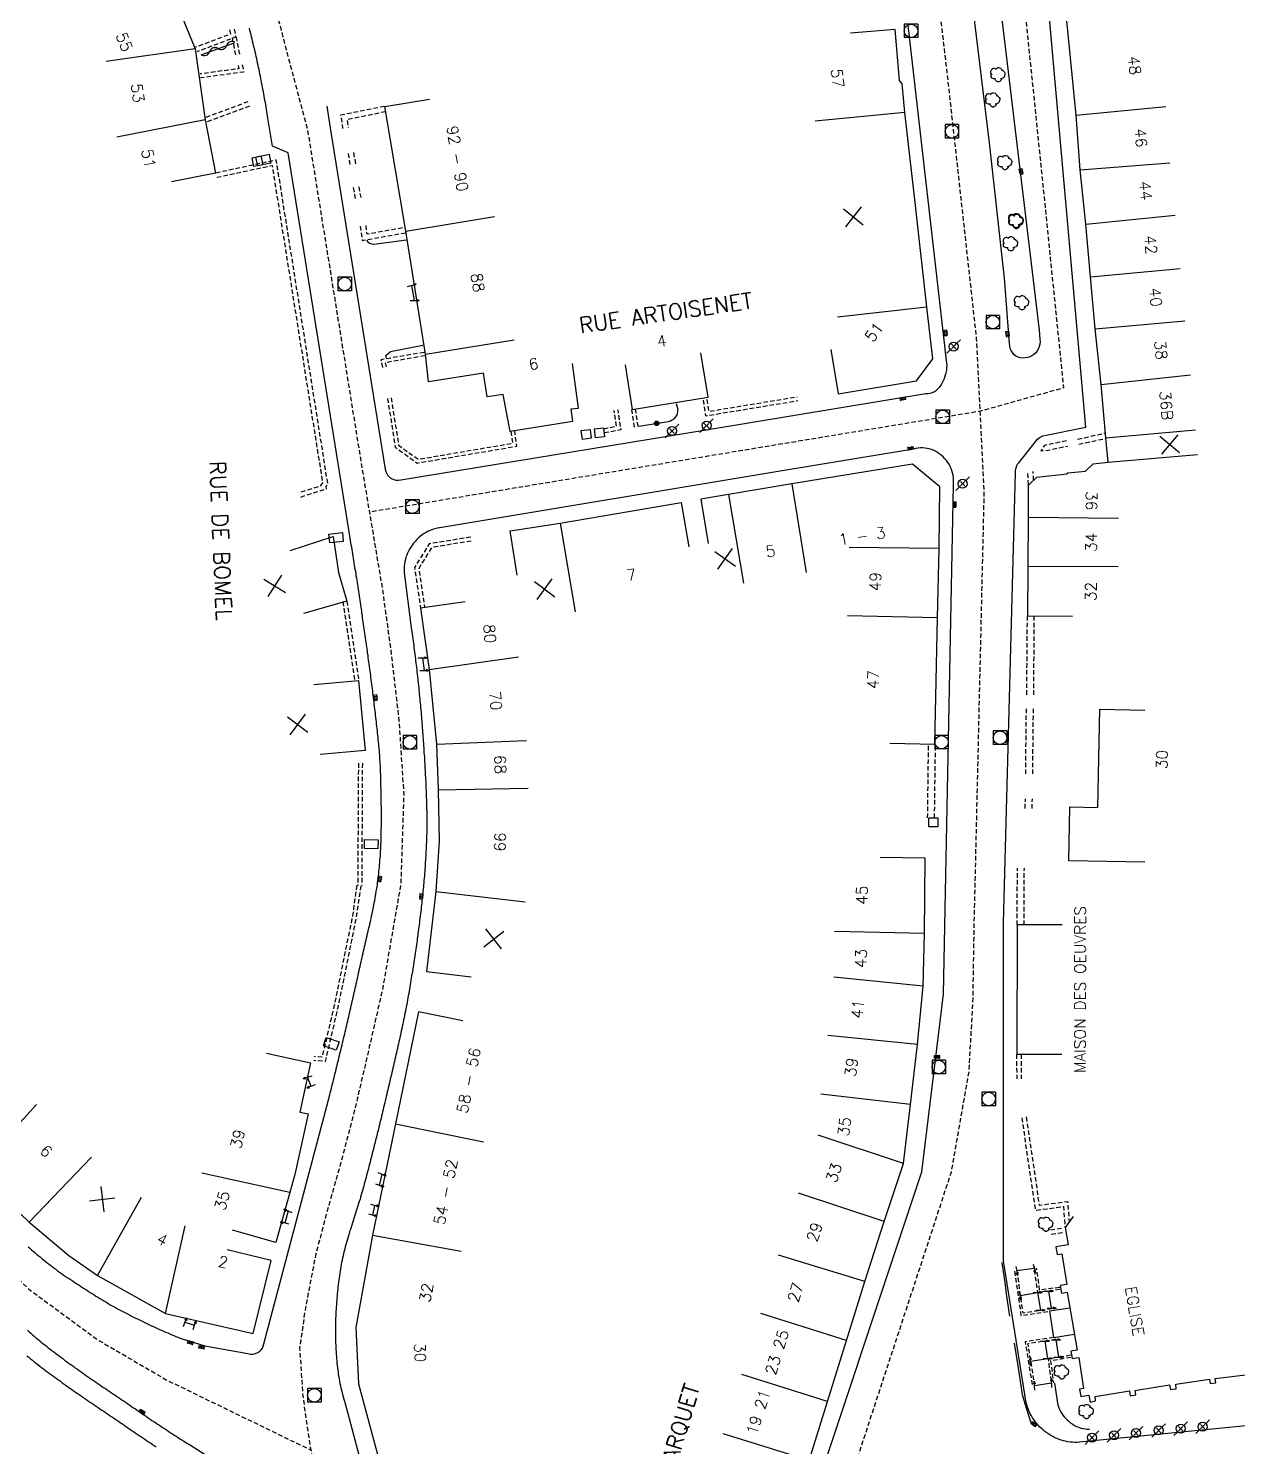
# Model space of a CAD drawing. Header units: millimetres. Extents: x 184999 to 186001, y 128999 to 130000.
# Drawn here: x 185253.2 to 185387.5, y 129090.8 to 129248.5 of the extents above; entities that cross this region are included whole.
import ezdxf
from ezdxf.enums import TextEntityAlignment as Align

# ---------------------------------------------------------------- set-up
doc = ezdxf.new("R2010")
doc.units = ezdxf.units.MM
doc.linetypes.add('DASHED', pattern=[0.75, 0.5, -0.25])
doc.layers.get('0').update_dxf_attribs({"linetype": 'CONTINUOUS'})
for name, color, linetype in [('W0001', 6, 'DASHED'), ('W0008', 7, 'CONTINUOUS'), ('W0017', 7, 'CONTINUOUS'), ('W0100', 7, 'CONTINUOUS'), ('W0105', 7, 'CONTINUOUS'), ('W0112', 1, 'DASHED'), ('W0300', 7, 'CONTINUOUS'), ('W0310', 3, 'CONTINUOUS'), ('W0322', 7, 'CONTINUOUS'), ('W0400', 7, 'CONTINUOUS'), ('W0420', 7, 'CONTINUOUS'), ('W0454', 7, 'CONTINUOUS'), ('W0984', 7, 'CONTINUOUS'), ('W0989', 7, 'CONTINUOUS'), ('W0991', 7, 'CONTINUOUS'), ('W1102', 7, 'CONTINUOUS'), ('W1471', 7, 'CONTINUOUS')]:
    doc.layers.add(name, color=color, linetype=linetype)
doc.styles.get("Standard").update_dxf_attribs({"font": 'romans.shx', "width": 0.85})

# ---------------------------------------------------------------- blocks, each defined once
blk = doc.blocks.new('t310o')
at = {"color": 0, "linetype": 'Continuous'}
for centre, start, end in [((-0.5, 0.38), 216.8699, 323.1304), ((0.5, -0.37), 36.8699, 143.1303)]:
    blk.add_arc(centre, 0.625, start, end, dxfattribs=at)
blk = doc.blocks.new('t322o')
at = {"color": 0, "linetype": 'Continuous'}
for radius in [0.25, 0.15]:
    blk.add_circle((0, 0), radius, dxfattribs=at)
blk = doc.blocks.new('t112o')
at = {"color": 0, "linetype": 'Continuous'}
for p, q in [((-0.5, 0.5), (0.5, 0.5)), ((-0.5, -0.5), (-0.5, 0.5)), ((0.5, 0.5), (0.5, -0.5)), ((0.5, -0.5), (-0.5, -0.5))]:
    blk.add_line(p, q, dxfattribs=at)
blk = doc.blocks.new('T420')
for p, q in [((0.75, 0.75), (-0.75, 0.75)), ((-0.75, 0.75), (-0.75, -0.75)), ((0.75, 0.75), (0.75, -0.75)), ((0.75, -0.75), (-0.75, -0.75))]:
    blk.add_line(p, q)
blk.add_ellipse((0, 0), major_axis=(-0.53, 0.53), ratio=1, start_param=3.926991, end_param=10.210176)
blk = doc.blocks.new('t105o')
for p, q in [((-0.5, 0), (0.5, 0)), ((0.5, 0), (0.2, 0.1)), ((0.5, 0), (0.2, -0.1))]:
    blk.add_line(p, q)
blk = doc.blocks.new('T400')
for p, q in [((-0.15, 0.3), (0.15, 0.3)), ((-0.15, -0.25), (-0.15, 0.3)), ((-0.15, 0.15), (0.15, 0.15)), ((-0.15, 0), (0.15, 0)), ((0.15, 0.3), (0.15, -0.25)), ((-0.15, -0.15), (0.15, -0.15)), ((-0.15, -0.25), (-0.15, -0.3)), ((-0.15, -0.3), (0.15, -0.3)), ((0.15, -0.3), (0.15, -0.25))]:
    blk.add_line(p, q)
blk = doc.blocks.new('T300')
for p, q in [((-0.8, 0.51), (-0.86, 0.34)), ((-0.86, 0.34), (-0.86, 0.17)), ((-0.86, 0.17), (-0.74, 0.06)), ((-0.69, 0.63), (-0.8, 0.51)), ((-0.8, -0.06), (-0.74, 0.06)), ((-0.74, 0.06), (-0.69, 0.11)), ((-0.57, 0.69), (-0.69, 0.63)), ((-0.46, 0.69), (-0.57, 0.69)), ((-0.29, 0.63), (-0.46, 0.69)), ((-0.29, 0.63), (-0.17, 0.74)), ((-0.23, 0.57), (-0.29, 0.63)), ((-0.17, 0.74), (-0.06, 0.8)), ((-0.06, 0.8), (0.06, 0.8)), ((0.06, 0.8), (0.23, 0.74)), ((0.23, 0.74), (0.34, 0.63)), ((0.34, 0.63), (0.4, 0.51)), ((0.46, 0.46), (0.34, 0.46)), ((0.4, 0.51), (0.4, 0.46)), ((0.57, 0.4), (0.46, 0.46)), ((0.57, 0.4), (0.69, 0.29)), ((0.69, 0.29), (0.74, 0.17)), ((0.74, 0.06), (0.69, -0.17)), ((0.74, 0.17), (0.74, 0.06)), ((-0.8, -0.17), (-0.8, -0.06)), ((-0.8, -0.23), (-0.8, -0.17)), ((-0.74, -0.34), (-0.8, -0.23)), ((-0.69, -0.4), (-0.74, -0.34)), ((-0.51, -0.46), (-0.69, -0.4)), ((-0.4, -0.46), (-0.51, -0.46)), ((-0.4, -0.46), (-0.34, -0.46)), ((-0.34, -0.46), (-0.34, -0.4)), ((-0.34, -0.51), (-0.34, -0.46)), ((-0.29, -0.63), (-0.34, -0.51)), ((-0.17, -0.74), (-0.29, -0.63)), ((-0.06, -0.8), (-0.17, -0.74)), ((0.06, -0.8), (-0.06, -0.8)), ((0.17, -0.74), (0.06, -0.8)), ((0.23, -0.69), (0.17, -0.74)), ((0.29, -0.46), (0.23, -0.46)), ((0.29, -0.63), (0.23, -0.69)), ((0.46, -0.4), (0.29, -0.46)), ((0.34, -0.51), (0.29, -0.63)), ((0.34, -0.51), (0.34, -0.46)), ((0.57, -0.34), (0.46, -0.4)), ((0.63, -0.29), (0.57, -0.34)), ((0.69, -0.17), (0.63, -0.29))]:
    blk.add_line(p, q)
blk = doc.blocks.new('T454')
for p, q in [((-0.25, 0.25), (0.25, -0.25)), ((-0.25, -0.25), (0.25, 0.25)), ((0.75, 0.75), (0.375, 0.375)), ((-0.375, -0.375), (-0.75, -0.75))]:
    blk.add_line(p, q)
blk.add_ellipse((0, 0), major_axis=(0.354, 0.354), ratio=1, start_param=5.497787143782138, end_param=11.78097245096172)
blk = doc.blocks.new('t991o')
at = {"color": 0, "linetype": 'Continuous'}
for p, q in [((-1, 1), (1, -1)), ((-1, -1), (1, 1))]:
    blk.add_line(p, q, dxfattribs=at)
blk = doc.blocks.new('T1471')
at = {"color": 0, "linetype": 'Continuous', "flags": 128}
blk.add_lwpolyline([(-0.75, -0.5), (-0.75, 0.5), (0.75, 0.5), (0.75, -0.5), (-0.75, -0.5)], dxfattribs=at)

msp = doc.modelspace()

# ---------------------------------------------------------------- linework, layer by layer
at = {"layer": 'W0001', "flags": 128}
for points in [[(185320.69, 129010.83), (185326.39, 129030.69), (185340.75, 129075.65), (185355.73, 129121.31), (185357.69, 129132.47), (185358.13, 129140.19), (185358.28, 129149.16), (185359.39, 129196.99), (185358.54, 129213.99), (185355.37, 129242.67), (185352.34, 129268.6), (185350.49, 129284.86), (185349.55, 129292.63), (185350.17, 129298.99), (185351.03, 129305.45), (185353.71, 129316.22), (185361.34, 129343.46), (185362.87, 129348.78), (185363.88, 129358.68), (185362.26, 129369.38), (185359.25, 129378.5), (185354.47, 129391.13), (185348.65, 129401.22), (185343.99, 129409.82), (185340.99, 129417.23), (185339.28, 129423.46), (185338.79, 129433.37), (185335.56, 129489.78), (185335.24, 129495.24), (185334.62, 129501.51), (185333.12, 129512.94), (185325.74, 129553.13), (185324.17, 129560.38), (185322.35, 129566.62), (185318.45, 129577.43), (185314.86, 129587.33), (185311.8, 129596.36), (185308.75, 129606.99), (185306.74, 129620.76), (185306.27, 129635.06), (185306.96, 129646.2), (185308.04, 129655.16), (185310.31, 129667.56), (185313.07, 129678.28), (185315.63, 129685.6), (185317.46, 129689.81)], [(185076.46, 129530.26), (185105.86, 129515.07), (185112.27, 129511.74), (185118.33, 129508.77), (185124.69, 129505.94), (185131.14, 129503.27), (185137.3, 129500.92), (185144.3, 129498.37), (185148.71, 129496.91), (185153.45, 129495.81), (185160.45, 129495.05), (185165.97, 129495.28), (185173.24, 129495.96), (185179.08, 129495.75), (185184.41, 129494.39), (185188.61, 129491.88), (185192.64, 129488.41), (185194.59, 129483.7), (185195.01, 129479.62), (185196.6, 129463.78), (185197.34, 129459.39), (185197.97, 129455.54), (185198.48, 129452.44), (185199.22, 129445.67), (185199.92, 129439.28), (185201.51, 129429.63), (185202.59, 129424.1), (185204.32, 129415.33), (185206.29, 129405.18), (185208.2, 129395.27), (185210.24, 129385.54), (185212.92, 129372.11), (185214.28, 129366.62), (185216.19, 129360.61), (185218.55, 129354.76), (185221.08, 129348.89), (185223.05, 129344.92), (185225.69, 129340.05), (185228.74, 129335.09), (185231.62, 129330.77), (185236.85, 129323.14), (185244.87, 129311.47), (185249.4, 129304.85), (185255.38, 129296.43), (185259.77, 129290.12), (185263.17, 129285.24), (185266.6, 129280.17), (185270.33, 129274.25), (185271.62, 129272.08), (185274.25, 129267.17), (185276.81, 129261.66), (185279.18, 129256.03), (185280.64, 129250.6), (185281.67, 129246.59), (185284.17, 129237.24), (185290.09, 129200.42), (185292.5, 129186.1), (185293.43, 129179.33), (185294.34, 129171.51), (185294.87, 129163.25), (185294.54, 129153.35), (185292.49, 129141.54), (185289.71, 129129.44), (185288.07, 129123.05), (185286.28, 129116.71), (185285.07, 129112.07), (185283.9, 129105.97), (185283.3, 129101.72), (185283.65, 129096.41), (185284.46, 129090.86), (185285.85, 129084.23), (185296.9, 129045.28), (185300.96, 129030.9), (185308.38, 129009.82), (185311.36, 129000)], [(185349.92, 129296.41), (185358.54, 129290.75), (185359.94, 129288.55), (185360.37, 129284.05), (185362.57, 129263.12), (185365.01, 129239.76), (185368.19, 129208.5), (185358.95, 129205.91), (185291.05, 129194.69)], [(185209.4, 129168.12), (185221.46, 129150.09), (185230.27, 129136.92), (185236.18, 129128.09), (185241.41, 129120.53), (185246.53, 129114.76), (185253.2, 129108.29), (185260.89, 129102.66), (185268.54, 129098.19), (185284.55, 129090.41)]]:
    msp.add_lwpolyline(points, dxfattribs=at)
at = {"layer": 'W0008', "flags": 128}
for points in [[(185395.66, 129093.81), (185369.96, 129091.27), (185369.7, 129091.26), (185369.44, 129091.26), (185369.18, 129091.27), (185368.92, 129091.29), (185368.67, 129091.33), (185368.42, 129091.38), (185368.18, 129091.43), (185367.94, 129091.5), (185367.7, 129091.59), (185367.47, 129091.68), (185367.23, 129091.78), (185367.01, 129091.9), (185366.78, 129092.03), (185366.56, 129092.17), (185366.34, 129092.32), (185366.13, 129092.48), (185365.92, 129092.65), (185365.73, 129092.82), (185365.54, 129093), (185365.36, 129093.19), (185365.2, 129093.38), (185365.04, 129093.58), (185364.89, 129093.79), (185364.75, 129094), (185364.62, 129094.22), (185364.5, 129094.45), (185364.39, 129094.68), (185364.29, 129094.92), (185364.19, 129095.16), (185364.11, 129095.42), (185364.04, 129095.67), (185361.51, 129111.46), (185361.54, 129149.03), (185362.85, 129199.08), (185362.86, 129199.3), (185362.9, 129199.52), (185362.96, 129199.74), (185363.06, 129199.98), (185363.21, 129200.19), (185365.32, 129202.82), (185365.59, 129203.04), (185365.9, 129203.18), (185370.68, 129204.13), (185362.58, 129295.18)], [(185356.88, 129286.62), (185365.47, 129214.93), (185365.58, 129213.91), (185365.59, 129213.64), (185365.56, 129213.37), (185365.5, 129213.11), (185365.4, 129212.87), (185365.27, 129212.64), (185365.1, 129212.42), (185364.9, 129212.23), (185364.69, 129212.08), (185364.45, 129211.97), (185364.2, 129211.89), (185363.93, 129211.84), (185363.66, 129211.82), (185363.39, 129211.84), (185363.14, 129211.91), (185362.9, 129212.05), (185362.69, 129212.23), (185362.52, 129212.44), (185362.38, 129212.66), (185362.28, 129212.9), (185362.22, 129213.16), (185362.2, 129213.44), (185361.62, 129220.71), (185359.96, 129235.75), (185357.27, 129258)], [(185253.14, 129113.01), (185253.33, 129112.85), (185253.51, 129112.68), (185253.7, 129112.52), (185253.89, 129112.36), (185254.07, 129112.2), (185254.26, 129112.04), (185254.45, 129111.88), (185254.64, 129111.72), (185254.83, 129111.56), (185255.02, 129111.41), (185255.21, 129111.25), (185255.41, 129111.1), (185255.6, 129110.95), (185255.8, 129110.8), (185255.99, 129110.65), (185256.19, 129110.51), (185256.4, 129110.35), (185256.61, 129110.2), (185256.82, 129110.05), (185257.04, 129109.9), (185257.25, 129109.76), (185257.47, 129109.61), (185257.68, 129109.47), (185257.9, 129109.32), (185258.12, 129109.18), (185258.33, 129109.04), (185258.54, 129108.9), (185258.75, 129108.77), (185258.96, 129108.63), (185259.18, 129108.49), (185259.39, 129108.35), (185259.6, 129108.21), (185259.81, 129108.08), (185260.03, 129107.94), (185260.24, 129107.8), (185260.45, 129107.67), (185260.67, 129107.53), (185260.88, 129107.4), (185261.1, 129107.26), (185261.31, 129107.13), (185261.53, 129107), (185261.75, 129106.87), (185261.97, 129106.74), (185262.18, 129106.61), (185262.4, 129106.49), (185262.62, 129106.36), (185262.85, 129106.24), (185263.07, 129106.12), (185263.29, 129106), (185263.5, 129105.88), (185263.72, 129105.77), (185263.94, 129105.65), (185264.16, 129105.54), (185264.38, 129105.43), (185264.6, 129105.31), (185264.82, 129105.2), (185265.05, 129105.09), (185265.27, 129104.98), (185265.49, 129104.87), (185265.71, 129104.76), (185265.94, 129104.65), (185266.16, 129104.55), (185266.38, 129104.44), (185266.61, 129104.34), (185266.83, 129104.23), (185267.06, 129104.13), (185267.28, 129104.03), (185267.51, 129103.92), (185267.73, 129103.82), (185267.96, 129103.72), (185268.18, 129103.62), (185268.41, 129103.52), (185268.64, 129103.43), (185268.87, 129103.33), (185269.1, 129103.23), (185269.32, 129103.14), (185269.55, 129103.04), (185269.78, 129102.95), (185270.01, 129102.85), (185270.24, 129102.76), (185272.76, 129102.01), (185277.55, 129101.13), (185277.84, 129101.07), (185278.12, 129101.07), (185278.4, 129101.13), (185278.66, 129101.25), (185278.86, 129101.39), (185279.03, 129101.56), (185279.16, 129101.75), (185279.26, 129101.96), (185279.32, 129102.2), (185286.64, 129129.9), (185286.71, 129130.14), (185286.77, 129130.38), (185286.83, 129130.62), (185286.89, 129130.86), (185286.95, 129131.11), (185287.01, 129131.35), (185287.07, 129131.59), (185287.13, 129131.83), (185287.19, 129132.07), (185287.25, 129132.31), (185287.31, 129132.55), (185287.37, 129132.8), (185287.43, 129133.04), (185287.49, 129133.28), (185287.55, 129133.52), (185287.61, 129133.76), (185287.67, 129134), (185287.73, 129134.25), (185287.78, 129134.49), (185287.84, 129134.73), (185287.9, 129134.97), (185287.96, 129135.21), (185288.02, 129135.46), (185288.08, 129135.7), (185288.13, 129135.94), (185288.19, 129136.18), (185288.25, 129136.42), (185288.31, 129136.67), (185288.36, 129136.91), (185288.42, 129137.15), (185288.48, 129137.39), (185288.54, 129137.64), (185288.59, 129137.88), (185288.65, 129138.12), (185288.71, 129138.36), (185288.76, 129138.6), (185288.82, 129138.85), (185288.87, 129139.09), (185288.93, 129139.33), (185288.99, 129139.57), (185289.04, 129139.82), (185289.1, 129140.06), (185289.15, 129140.3), (185289.21, 129140.54), (185289.26, 129140.79), (185289.32, 129141.03), (185289.37, 129141.27), (185289.43, 129141.52), (185289.48, 129141.76), (185289.54, 129142), (185289.59, 129142.24), (185289.65, 129142.49), (185289.7, 129142.73), (185289.76, 129142.97), (185289.81, 129143.22), (185289.86, 129143.46), (185289.92, 129143.7), (185289.97, 129143.94), (185290.02, 129144.19), (185290.08, 129144.43), (185290.13, 129144.68), (185290.18, 129144.92), (185290.24, 129145.16), (185290.29, 129145.41), (185290.35, 129145.65), (185290.41, 129145.9), (185290.46, 129146.14), (185290.52, 129146.38), (185290.58, 129146.63), (185290.63, 129146.87), (185290.69, 129147.11), (185290.75, 129147.36), (185290.81, 129147.6), (185290.86, 129147.85), (185290.92, 129148.09), (185290.97, 129148.33), (185291.03, 129148.58), (185291.09, 129148.82), (185291.14, 129149.07), (185291.2, 129149.31), (185291.25, 129149.55), (185291.3, 129149.8), (185291.36, 129150.04), (185291.41, 129150.29), (185291.46, 129150.53), (185291.51, 129150.78), (185291.56, 129151.02), (185291.6, 129151.27), (185291.65, 129151.51), (185291.7, 129151.76), (185291.74, 129152.01), (185291.78, 129152.25), (185291.82, 129152.5), (185291.86, 129152.75), (185291.9, 129152.99), (185291.94, 129153.24), (185291.97, 129153.49), (185292.01, 129153.74), (185292.04, 129153.99), (185292.07, 129154.24), (185292.1, 129154.49), (185292.12, 129154.74), (185292.15, 129154.99), (185292.17, 129155.23), (185292.19, 129155.48), (185292.21, 129155.73), (185292.23, 129155.98), (185292.25, 129156.23), (185292.27, 129156.48), (185292.28, 129156.73), (185292.3, 129156.98), (185292.31, 129157.23), (185292.32, 129157.48), (185292.34, 129157.73), (185292.35, 129157.98), (185292.35, 129158.23), (185292.36, 129158.48), (185292.37, 129158.73), (185292.38, 129158.98), (185292.38, 129159.23), (185292.38, 129159.48), (185292.39, 129159.73), (185292.39, 129159.98), (185292.39, 129160.23), (185292.39, 129160.48), (185292.39, 129160.73), (185292.39, 129160.98), (185292.39, 129161.23), (185292.39, 129161.48), (185292.39, 129161.73), (185292.39, 129161.98), (185292.38, 129162.23), (185292.38, 129162.48), (185292.37, 129162.73), (185292.37, 129162.98), (185292.36, 129163.23), (185292.36, 129163.48), (185292.35, 129163.73), (185292.35, 129163.98), (185292.34, 129164.23), (185292.33, 129164.48), (185292.33, 129164.73), (185292.32, 129164.98), (185292.31, 129165.23), (185292.31, 129165.48), (185292.3, 129165.73), (185292.29, 129165.98), (185292.28, 129166.22), (185292.27, 129166.47), (185292.26, 129166.71), (185292.25, 129166.95), (185292.23, 129167.2), (185292.22, 129167.44), (185292.2, 129167.69), (185292.18, 129167.93), (185292.16, 129168.17), (185292.14, 129168.42), (185292.11, 129168.66), (185292.09, 129168.9), (185292.07, 129169.15), (185292.04, 129169.39), (185292.02, 129169.63), (185291.99, 129169.88), (185291.97, 129170.13), (185291.94, 129170.37), (185291.92, 129170.62), (185291.89, 129170.87), (185291.86, 129171.11), (185291.83, 129171.36), (185291.81, 129171.61), (185291.78, 129171.85), (185291.75, 129172.1), (185291.72, 129172.35), (185291.69, 129172.59), (185291.66, 129172.84), (185291.63, 129173.09), (185291.6, 129173.33), (185291.58, 129173.58), (185291.54, 129173.83), (185291.51, 129174.07), (185291.48, 129174.32), (185291.45, 129174.57), (185291.42, 129174.81), (185291.39, 129175.06), (185291.36, 129175.3), (185291.33, 129175.55), (185291.3, 129175.8), (185291.26, 129176.04), (185291.23, 129176.29), (185291.2, 129176.54), (185291.17, 129176.78), (185291.13, 129177.03), (185291.1, 129177.27), (185291.07, 129177.52), (185291.03, 129177.77), (185291, 129178.01), (185290.97, 129178.26), (185290.93, 129178.5), (185290.9, 129178.75), (185290.86, 129179), (185290.83, 129179.24), (185290.8, 129179.49), (185290.76, 129179.73), (185290.73, 129179.98), (185290.69, 129180.23), (185290.66, 129180.47), (185290.62, 129180.72), (185290.59, 129180.96), (185290.55, 129181.21), (185290.52, 129181.46), (185290.48, 129181.7), (185290.45, 129181.95), (185290.41, 129182.19), (185290.37, 129182.44), (185290.34, 129182.68), (185290.3, 129182.93), (185290.27, 129183.18), (185290.23, 129183.42), (185290.2, 129183.67), (185290.16, 129183.91), (185290.13, 129184.16), (185290.09, 129184.4), (185290.05, 129184.65), (185290.02, 129184.9), (185289.98, 129185.14), (185289.94, 129185.39), (185289.91, 129185.63), (185289.87, 129185.88), (185289.83, 129186.13), (185289.8, 129186.37), (185289.76, 129186.62), (185289.72, 129186.86), (185289.68, 129187.11), (185289.64, 129187.35), (185289.6, 129187.6), (185289.57, 129187.84), (185289.53, 129188.09), (185289.49, 129188.33), (185289.45, 129188.58), (185289.41, 129188.83), (185289.37, 129189.07), (185289.33, 129189.32), (185289.29, 129189.56), (185289.25, 129189.81), (185289.21, 129190.05), (185289.17, 129190.3), (185289.13, 129190.54), (185289.09, 129190.79), (185289.04, 129191.03), (185289, 129191.28), (185288.96, 129191.52), (185288.92, 129191.77), (185288.88, 129192.01), (185288.83, 129192.26), (185288.79, 129192.5), (185282.03, 129234.65), (185280.3, 129235.38), (185279.78, 129238.49), (185279.74, 129238.74), (185279.7, 129238.99), (185279.66, 129239.23), (185279.62, 129239.48), (185279.57, 129239.72), (185279.53, 129239.97), (185279.49, 129240.22), (185279.45, 129240.46), (185279.4, 129240.71), (185279.36, 129240.95), (185279.31, 129241.2), (185279.27, 129241.44), (185279.22, 129241.69), (185279.18, 129241.93), (185279.13, 129242.18), (185279.08, 129242.42), (185279.03, 129242.67), (185278.99, 129242.91), (185278.94, 129243.15), (185278.89, 129243.4), (185278.84, 129243.64), (185278.79, 129243.89), (185278.74, 129244.13), (185278.68, 129244.37), (185278.63, 129244.62), (185278.58, 129244.86), (185278.53, 129245.1), (185278.47, 129245.35), (185278.42, 129245.59), (185278.36, 129245.83), (185278.31, 129246.08), (185278.25, 129246.32), (185278.19, 129246.56), (185278.14, 129246.8), (185278.08, 129247.05), (185278.02, 129247.29), (185277.96, 129247.53), (185277.9, 129247.77), (185277.84, 129248.01), (185277.78, 129248.26), (185277.72, 129248.5)], [(185286.31, 129239.83), (185286.78, 129236.93), (185292.81, 129199.46), (185292.88, 129199.21), (185292.98, 129198.98), (185293.12, 129198.77), (185293.3, 129198.59), (185293.51, 129198.44), (185293.76, 129198.32), (185294.01, 129198.25), (185294.27, 129198.25), (185294.54, 129198.3), (185328.47, 129203.84), (185352.88, 129207.88), (185353.14, 129207.88), (185353.39, 129207.91), (185353.63, 129207.99), (185353.86, 129208.1), (185354.07, 129208.25), (185354.27, 129208.43), (185354.44, 129208.62), (185354.58, 129208.82), (185354.71, 129209.03), (185354.82, 129209.25), (185354.92, 129209.48), (185355, 129209.71), (185355.08, 129209.95), (185355.15, 129210.19), (185355.21, 129210.46), (185355.24, 129210.73), (185355.25, 129211.01), (185355.24, 129211.28), (185355.2, 129211.55), (185350.92, 129248.83)], [(185338.25, 129078.73), (185352.43, 129121.35), (185354.86, 129141.09), (185355.96, 129197.74), (185355.98, 129198.02), (185355.98, 129198.29), (185355.96, 129198.56), (185355.92, 129198.82), (185355.87, 129199.07), (185355.8, 129199.32), (185355.71, 129199.55), (185355.6, 129199.78), (185355.48, 129200.01), (185355.34, 129200.22), (185355.18, 129200.43), (185355, 129200.63), (185354.81, 129200.83), (185354.6, 129201.01), (185354.39, 129201.18), (185354.18, 129201.33), (185353.96, 129201.46), (185353.73, 129201.57), (185353.51, 129201.66), (185353.27, 129201.73), (185353.04, 129201.78), (185352.8, 129201.82), (185352.55, 129201.84), (185352.3, 129201.83), (185352.05, 129201.81), (185351.79, 129201.77), (185351.53, 129201.71), (185336.7, 129199.25), (185299.11, 129193), (185298.84, 129192.96), (185298.57, 129192.9), (185298.31, 129192.84), (185298.06, 129192.76), (185297.82, 129192.66), (185297.58, 129192.56), (185297.35, 129192.44), (185297.13, 129192.3), (185296.91, 129192.16), (185296.71, 129192), (185296.51, 129191.82), (185296.32, 129191.64), (185296.13, 129191.44), (185295.95, 129191.23), (185295.79, 129191.02), (185295.65, 129190.8), (185295.52, 129190.58), (185295.4, 129190.36), (185295.29, 129190.14), (185295.2, 129189.91), (185295.12, 129189.68), (185295.05, 129189.44), (185295, 129189.2), (185294.95, 129188.96), (185294.93, 129188.71), (185294.91, 129188.46), (185294.91, 129188.21), (185294.92, 129187.95), (185294.94, 129187.68), (185295.67, 129182.11), (185295.71, 129181.86), (185295.74, 129181.61), (185295.78, 129181.37), (185295.81, 129181.12), (185295.84, 129180.87), (185295.88, 129180.62), (185295.91, 129180.38), (185295.94, 129180.13), (185295.98, 129179.88), (185296.01, 129179.64), (185296.04, 129179.39), (185296.07, 129179.14), (185296.1, 129178.89), (185296.13, 129178.65), (185296.16, 129178.4), (185296.19, 129178.15), (185296.22, 129177.9), (185296.25, 129177.66), (185296.28, 129177.41), (185296.31, 129177.16), (185296.34, 129176.91), (185296.37, 129176.66), (185296.39, 129176.42), (185296.42, 129176.17), (185296.45, 129175.92), (185296.48, 129175.67), (185296.5, 129175.43), (185296.53, 129175.18), (185296.55, 129174.93), (185296.58, 129174.68), (185296.6, 129174.43), (185296.63, 129174.19), (185296.65, 129173.94), (185296.67, 129173.69), (185296.7, 129173.44), (185296.72, 129173.19), (185296.74, 129172.94), (185296.77, 129172.7), (185296.79, 129172.45), (185296.81, 129172.2), (185296.83, 129171.95), (185296.85, 129171.7), (185296.87, 129171.45), (185296.89, 129171.21), (185296.91, 129170.96), (185296.93, 129170.71), (185296.95, 129170.46), (185296.97, 129170.21), (185296.99, 129169.96), (185297.01, 129169.71), (185297.02, 129169.47), (185297.04, 129169.22), (185297.06, 129168.97), (185297.08, 129168.72), (185297.09, 129168.47), (185297.11, 129168.22), (185297.12, 129167.97), (185297.14, 129167.72), (185297.16, 129167.47), (185297.17, 129167.22), (185297.19, 129166.97), (185297.2, 129166.72), (185297.22, 129166.47), (185297.23, 129166.22), (185297.24, 129165.98), (185297.26, 129165.73), (185297.27, 129165.48), (185297.28, 129165.23), (185297.3, 129164.98), (185297.31, 129164.73), (185297.32, 129164.48), (185297.33, 129164.23), (185297.34, 129163.98), (185297.35, 129163.73), (185297.36, 129163.48), (185297.37, 129163.23), (185297.38, 129162.98), (185297.39, 129162.73), (185297.4, 129162.48), (185297.4, 129162.23), (185297.41, 129161.98), (185297.41, 129161.73), (185297.42, 129161.48), (185297.42, 129161.23), (185297.43, 129160.98), (185297.43, 129160.73), (185297.43, 129160.48), (185297.43, 129160.23), (185297.43, 129159.98), (185297.43, 129159.73), (185297.42, 129159.48), (185297.42, 129159.23), (185297.42, 129158.98), (185297.41, 129158.73), (185297.4, 129158.48), (185297.4, 129158.23), (185297.39, 129157.98), (185297.38, 129157.73), (185297.37, 129157.48), (185297.36, 129157.23), (185297.34, 129156.98), (185297.33, 129156.73), (185297.32, 129156.49), (185297.3, 129156.24), (185297.29, 129155.99), (185297.27, 129155.74), (185297.25, 129155.49), (185297.24, 129155.24), (185297.22, 129154.99), (185297.2, 129154.75), (185297.18, 129154.5), (185297.16, 129154.25), (185297.14, 129154), (185297.12, 129153.75), (185297.1, 129153.5), (185297.07, 129153.26), (185297.05, 129153.01), (185297.03, 129152.76), (185297, 129152.51), (185296.98, 129152.26), (185296.95, 129152.02), (185296.93, 129151.77), (185296.9, 129151.52), (185296.87, 129151.27), (185296.85, 129151.03), (185296.82, 129150.78), (185296.79, 129150.53), (185296.76, 129150.29), (185296.73, 129150.04), (185296.7, 129149.79), (185296.67, 129149.54), (185296.64, 129149.3), (185296.61, 129149.05), (185296.58, 129148.8), (185296.55, 129148.56), (185296.52, 129148.31), (185296.48, 129148.06), (185296.45, 129147.82), (185296.42, 129147.57), (185296.38, 129147.32), (185296.35, 129147.08), (185296.31, 129146.83), (185296.28, 129146.58), (185296.24, 129146.34), (185296.21, 129146.09), (185296.17, 129145.84), (185296.13, 129145.6), (185296.1, 129145.35), (185296.06, 129145.11), (185296.02, 129144.86), (185295.98, 129144.61), (185295.94, 129144.37), (185295.91, 129144.12), (185295.87, 129143.87), (185295.83, 129143.63), (185295.79, 129143.38), (185295.75, 129143.14), (185295.71, 129142.89), (185295.67, 129142.64), (185295.63, 129142.4), (185295.59, 129142.15), (185295.55, 129141.91), (185295.51, 129141.66), (185295.47, 129141.42), (185295.42, 129141.17), (185295.38, 129140.92), (185295.34, 129140.68), (185295.29, 129140.43), (185295.25, 129140.19), (185295.2, 129139.94), (185295.15, 129139.7), (185295.11, 129139.46), (185295.06, 129139.21), (185295.01, 129138.97), (185294.96, 129138.72), (185294.91, 129138.48), (185294.86, 129138.23), (185294.81, 129137.99), (185294.76, 129137.75), (185294.71, 129137.5), (185294.66, 129137.26), (185294.6, 129137.02), (185294.55, 129136.77), (185294.5, 129136.53), (185294.44, 129136.29), (185294.39, 129136.04), (185294.34, 129135.8), (185294.28, 129135.56), (185294.23, 129135.31), (185294.17, 129135.07), (185294.12, 129134.83), (185294.06, 129134.59), (185294, 129134.34), (185293.95, 129134.1), (185293.89, 129133.86), (185293.84, 129133.61), (185293.78, 129133.37), (185293.72, 129133.13), (185293.67, 129132.89), (185293.61, 129132.64), (185293.55, 129132.4), (185293.5, 129132.16), (185293.44, 129131.92), (185293.38, 129131.67), (185293.32, 129131.43), (185293.27, 129131.19), (185293.21, 129130.95), (185293.15, 129130.7), (185293.1, 129130.46), (185293.04, 129130.22), (185292.98, 129129.98), (185292.93, 129129.73), (185292.87, 129129.49), (185292.81, 129129.25), (185292.76, 129129), (185292.7, 129128.76), (185292.64, 129128.51), (185292.58, 129128.27), (185292.52, 129128.02), (185292.47, 129127.78), (185292.41, 129127.54), (185292.35, 129127.29), (185292.29, 129127.05), (185292.23, 129126.81), (185292.17, 129126.56), (185292.11, 129126.32), (185292.05, 129126.07), (185291.99, 129125.83), (185291.93, 129125.59), (185291.87, 129125.34), (185291.81, 129125.1), (185291.75, 129124.86), (185291.69, 129124.61), (185291.63, 129124.37), (185291.56, 129124.13), (185291.5, 129123.88), (185291.44, 129123.64), (185291.38, 129123.4), (185291.32, 129123.15), (185291.26, 129122.91), (185291.19, 129122.67), (185291.13, 129122.43), (185291.07, 129122.18), (185291, 129121.94), (185290.94, 129121.7), (185290.88, 129121.45), (185290.81, 129121.21), (185290.75, 129120.97), (185290.69, 129120.73), (185290.62, 129120.48), (185290.56, 129120.24), (185290.49, 129120), (185290.43, 129119.76), (185290.36, 129119.51), (185290.29, 129119.27), (185290.22, 129119.03), (185290.15, 129118.79), (185290.08, 129118.54), (185290.01, 129118.3), (185289.93, 129118.06), (185289.86, 129117.82), (185289.78, 129117.58), (185289.7, 129117.34), (185289.63, 129117.1), (185289.55, 129116.86), (185289.47, 129116.62), (185289.4, 129116.38), (185289.32, 129116.14), (185289.24, 129115.9), (185289.16, 129115.66), (185289.09, 129115.42), (185289.01, 129115.18), (185288.94, 129114.94), (185288.86, 129114.7), (185288.79, 129114.46), (185288.72, 129114.22), (185288.65, 129113.97), (185288.58, 129113.73), (185288.51, 129113.49), (185288.44, 129113.25), (185288.37, 129113), (185288.31, 129112.76), (185288.25, 129112.51), (185288.19, 129112.27), (185288.13, 129112.02), (185288.08, 129111.78), (185288.02, 129111.53), (185287.97, 129111.28), (185287.93, 129111.03), (185287.88, 129110.79), (185287.84, 129110.54), (185287.8, 129110.29), (185287.76, 129110.04), (185287.72, 129109.79), (185287.69, 129109.54), (185287.66, 129109.3), (185287.62, 129109.05), (185287.59, 129108.8), (185287.56, 129108.55), (185287.54, 129108.3), (185287.51, 129108.05), (185287.48, 129107.8), (185287.46, 129107.56), (185287.44, 129107.31), (185287.42, 129107.06), (185287.4, 129106.81), (185287.38, 129106.56), (185287.36, 129106.31), (185287.35, 129106.06), (185287.33, 129105.81), (185287.32, 129105.56), (185287.31, 129105.32), (185287.3, 129105.07), (185287.3, 129104.82), (185287.29, 129104.57), (185287.28, 129104.32), (185287.28, 129104.07), (185287.28, 129103.82), (185287.28, 129103.57), (185287.28, 129103.32), (185287.28, 129103.07), (185287.29, 129102.82), (185287.29, 129102.57), (185287.3, 129102.32), (185287.31, 129102.07), (185287.32, 129101.82), (185287.33, 129101.57), (185287.35, 129101.32), (185287.36, 129101.07), (185287.38, 129100.82), (185287.4, 129100.56), (185287.42, 129100.31), (185287.44, 129100.06), (185287.47, 129099.8), (185287.5, 129099.55), (185287.53, 129099.3), (185287.57, 129099.05), (185287.6, 129098.8), (185287.65, 129098.55), (185287.69, 129098.3), (185287.74, 129098.05), (185287.78, 129097.8), (185287.84, 129097.56), (185287.89, 129097.31), (185287.95, 129097.06), (185288.01, 129096.82), (185288.07, 129096.57), (185288.14, 129096.33), (185288.21, 129096.08), (185288.28, 129095.84), (185288.35, 129095.59), (185305.47, 129031.27)], [(185253.04, 129103.72), (185253.23, 129103.56), (185253.42, 129103.39), (185253.61, 129103.23), (185253.81, 129103.06), (185254, 129102.9), (185254.19, 129102.74), (185254.39, 129102.58), (185254.58, 129102.42), (185254.78, 129102.26), (185254.98, 129102.1), (185255.17, 129101.95), (185255.37, 129101.79), (185255.57, 129101.64), (185255.77, 129101.48), (185255.97, 129101.33), (185256.17, 129101.17), (185256.37, 129101.02), (185256.57, 129100.87), (185256.77, 129100.72), (185256.97, 129100.57), (185257.18, 129100.42), (185257.38, 129100.27), (185257.58, 129100.12), (185257.79, 129099.97), (185257.99, 129099.83), (185258.19, 129099.68), (185258.4, 129099.53), (185258.6, 129099.39), (185258.81, 129099.24), (185259.02, 129099.1), (185259.22, 129098.95), (185259.43, 129098.81), (185259.63, 129098.66), (185259.84, 129098.52), (185260.05, 129098.38), (185260.26, 129098.23), (185260.46, 129098.09), (185260.67, 129097.95), (185260.88, 129097.81), (185261.09, 129097.66), (185261.29, 129097.52), (185261.5, 129097.38), (185261.71, 129097.24), (185261.92, 129097.1), (185262.13, 129096.96), (185262.34, 129096.81), (185262.55, 129096.67), (185262.75, 129096.53), (185262.96, 129096.39), (185263.17, 129096.25), (185263.38, 129096.11), (185263.59, 129095.97), (185263.8, 129095.83), (185264.01, 129095.69), (185264.21, 129095.54), (185264.42, 129095.4), (185264.63, 129095.26), (185264.84, 129095.12), (185265.05, 129094.98), (185265.25, 129094.83), (185265.46, 129094.69), (185265.66, 129094.55), (185265.87, 129094.41), (185266.07, 129094.27), (185266.28, 129094.13), (185266.48, 129093.99), (185266.69, 129093.85), (185266.89, 129093.71), (185267.1, 129093.57), (185267.31, 129093.44), (185267.51, 129093.3), (185267.72, 129093.16), (185267.92, 129093.02), (185268.13, 129092.89), (185268.34, 129092.75), (185268.54, 129092.61), (185268.75, 129092.48), (185268.96, 129092.34), (185269.17, 129092.21), (185269.37, 129092.07), (185269.58, 129091.94), (185269.79, 129091.8), (185270, 129091.67), (185270.21, 129091.54), (185270.42, 129091.4), (185270.63, 129091.27), (185270.84, 129091.14), (185271.05, 129091.01), (185276.55, 129087.51)], [(185367.18, 129097.85), (185367.57, 129095.39), (185367.66, 129095.15), (185367.76, 129094.92), (185367.87, 129094.7), (185367.99, 129094.49), (185368.13, 129094.28), (185368.28, 129094.09), (185368.45, 129093.91), (185368.62, 129093.73), (185368.81, 129093.57), (185369.01, 129093.41), (185369.22, 129093.27), (185369.43, 129093.14), (185369.65, 129093.03), (185369.88, 129092.94), (185370.11, 129092.86), (185370.35, 129092.8), (185370.59, 129092.76), (185370.83, 129092.73), (185371.09, 129092.72)]]:
    msp.add_lwpolyline(points, dxfattribs=at)
at = {"layer": 'W0017', "flags": 128}
msp.add_lwpolyline([(185290.73, 129224.93, 0.273342), (185291.54, 129224.48), (185295.17, 129224.96)], format="xyb", dxfattribs=at)
msp.add_lwpolyline([(185292.94, 129211.77), (185292.89, 129212.1), (185293.41, 129212.55), (185296.99, 129213.27)], dxfattribs=at)
at = {"layer": 'W0100', "flags": 128}
for points in [[(185369.21, 129183.1), (185364.21, 129183.14), (185364.25, 129188.7), (185364.31, 129194.12), (185364.31, 129197.69), (185365.23, 129198.58), (185368.59, 129198.94), (185368.67, 129199.06), (185370.63, 129199.26), (185371.49, 129200.08), (185373.14, 129200.23), (185372.9, 129202.96), (185372.37, 129208.9), (185371.72, 129215.07), (185371.19, 129220.86), (185370.66, 129226.7), (185370.05, 129232.77), (185369.6, 129238.82), (185368.65, 129248.57), (185367.97, 129254.75), (185367.25, 129262.36), (185366.68, 129270.03), (185366.1, 129275.49), (185371.07, 129276.02)], [(185263.41, 129265.89), (185266.48, 129259.3), (185268.92, 129253.01), (185271.69, 129246.2), (185272.8, 129238.32), (185273.96, 129232.38), (185269.05, 129231.42)], [(185342.33, 129212.76), (185343.15, 129207.83), (185351.84, 129209.29), (185353.66, 129211.72), (185353, 129217.47), (185351.68, 129229.44), (185350.57, 129239.14), (185350.26, 129242.31), (185349.95, 129242.67), (185349.5, 129248.35), (185344.52, 129247.95)], [(185313.65, 129204.78), (185306.71, 129203.65), (185305.92, 129207.77), (185304.13, 129207.5), (185303.73, 129210.16), (185297.61, 129209.17), (185297.28, 129212.27), (185295.09, 129225.92), (185292.78, 129239.79), (185297.72, 129240.61)], [(185296.08, 129218.23), (185295.78, 129219.9)], [(185319.47, 129211.06), (185320.27, 129206.12), (185328.69, 129207.48), (185327.89, 129212.42)], [(185313.67, 129204.8), (185313.49, 129206.16), (185314.28, 129206.26), (185313.62, 129211.22)], [(185348.91, 129168.99), (185353.91, 129168.89), (185354.19, 129182.95), (185354.37, 129190.64), (185354.45, 129197.49), (185351.4, 129200.03), (185338, 129197.85), (185330.97, 129196.67), (185327.87, 129196.15), (185328.7, 129191.22)], [(185307.46, 129187.69), (185306.71, 129192.63), (185312.25, 129193.47), (185325.72, 129195.78), (185326.56, 129190.85)], [(185282.26, 129190.42), (185287.01, 129191.97), (185287.61, 129187.99), (185288.54, 129184.81), (185283.74, 129183.41)], [(185301.7, 129184.72), (185296.75, 129184.03), (185297.71, 129177.19), (185298.51, 129168.91), (185298.7, 129163.81), (185298.8, 129158.1), (185298.45, 129152.52), (185297.39, 129143.6), (185302.35, 129143.01)], [(185297.17, 129177.08), (185296.99, 129178.48)], [(185284.88, 129175.51), (185289.86, 129175.97), (185290.57, 129168.2), (185285.59, 129167.75)], [(185377.23, 129155.78), (185368.8, 129155.94), (185368.91, 129161.92), (185372.01, 129161.86), (185372.23, 129172.78), (185377.23, 129172.68)], [(185221.36, 129168.23), (185217.19, 129165.46), (185220.9, 129159.86), (185223.8, 129155.51), (185226.98, 129150.84), (185230.16, 129146.12), (185233.18, 129141.57), (185236.33, 129136.88), (185239.85, 129131.73), (185240.63, 129130.58), (185244.15, 129125.56), (185247.33, 129121.43), (185253.26, 129115.74), (185257.67, 129112.04), (185260.85, 129109.81), (185268.38, 129105.6), (185278.14, 129103.38), (185280.12, 129111.48), (185275.26, 129112.67)], [(185316.29, 129015.05), (185320.42, 129028.02), (185324.03, 129039.97), (185326.33, 129047.11), (185328.6, 129054.12), (185330.55, 129060.21), (185333.2, 129068.45), (185336.45, 129078.59), (185338.1, 129083.67), (185339.91, 129089.23), (185341.97, 129095.81), (185344.09, 129102.6), (185346.1, 129109.16), (185348.25, 129115.81), (185350.4, 129122.26), (185351.18, 129128.83), (185351.96, 129135.5), (185352.61, 129141.98), (185352.74, 129147.83), (185352.83, 129156.22), (185347.83, 129156.28)], [(185368.04, 129148.8), (185363.04, 129148.8), (185363.02, 129134.41), (185368.02, 129134.41)], [(185301.42, 129138.13), (185296.52, 129139.14), (185293.94, 129126.69), (185291.41, 129114.3), (185289.55, 129104.02), (185289.85, 129097.77), (185289.85, 129097.77), (185300, 129060.08), (185301.3, 129054.8), (185302.85, 129049.16), (185308.1, 129029.11), (185309.48, 129024.78), (185312.61, 129014.7), (185316.23, 129014.93), (185316.23, 129014.93)], [(185279.63, 129134.52), (185284.52, 129133.45), (185283.32, 129127.99), (185284.24, 129127.79), (185282.76, 129121.03), (185282.21, 129119.04), (185280.66, 129113.49), (185275.85, 129114.84)], [(185284.16, 129131.84), (185284.55, 129130.85)], [(185292.19, 129119.84), (185292.46, 129121.09)], [(185291.43, 129116.53), (185291.67, 129117.61)], [(185282.01, 129116.99), (185281.65, 129115.65)], [(185369.27, 129116.39), (185368.39, 129115.15), (185368.72, 129113.23), (185367.35, 129113), (185367.5, 129112.15), (185367.99, 129112.24), (185368.56, 129108.82), (185367.83, 129108.7), (185367.97, 129107.87), (185368.59, 129107.97), (185369.71, 129101.53), (185369.01, 129101.41), (185369.15, 129100.58), (185369.88, 129100.7), (185370.4, 129097.24), (185369.98, 129097.18), (185370.1, 129096.36), (185370.57, 129096.42), (185371.01, 129096.51), (185371.15, 129095.75), (185371.76, 129095.87), (185371.72, 129096.36), (185375.52, 129096.99), (185375.61, 129096.45), (185376.23, 129096.55), (185376.15, 129097.03), (185376.33, 129097.06), (185379.99, 129097.67), (185380.07, 129097.13), (185380.7, 129097.23), (185380.66, 129097.72), (185384.4, 129098.3), (185384.48, 129097.79), (185385.12, 129097.89), (185385.06, 129098.37), (185389.06, 129098.86)], [(185364.94, 129110.6), (185363, 129110.32)], [(185366.86, 129106.18), (185366.55, 129108.08)], [(185363.36, 129107.61), (185365.31, 129107.92), (185365.62, 129105.95)], [(185368.9, 129106.2), (185366.63, 129105.85), (185367.08, 129102.93), (185369.41, 129103.28)], [(185270.56, 129104.63), (185271.62, 129104.28)], [(185364.52, 129100.29), (185366.45, 129100.57), (185366.14, 129102.53)], [(185367.35, 129102.68), (185367.64, 129100.73)], [(185364.96, 129097.58), (185366.87, 129097.87)]]:
    msp.add_lwpolyline(points, dxfattribs=at)
msp.add_lwpolyline([(185253, 129100.89), (185253.2, 129100.72), (185253.4, 129100.56), (185253.61, 129100.39), (185253.81, 129100.23), (185254.02, 129100.07), (185254.22, 129099.91), (185254.43, 129099.75), (185254.63, 129099.59), (185254.84, 129099.43), (185255.05, 129099.27), (185255.25, 129099.12), (185255.46, 129098.96), (185255.67, 129098.81), (185255.87, 129098.65), (185256.08, 129098.5), (185256.29, 129098.35), (185256.5, 129098.2), (185256.71, 129098.05), (185256.92, 129097.9), (185257.13, 129097.75), (185257.34, 129097.6), (185257.54, 129097.45), (185257.75, 129097.3), (185257.96, 129097.16), (185258.17, 129097.01), (185258.38, 129096.86), (185258.59, 129096.72), (185258.8, 129096.57), (185259.01, 129096.43), (185259.22, 129096.28), (185259.43, 129096.14), (185259.64, 129096), (185259.85, 129095.85, 0.000224), (185259.85, 129095.85), (185260.06, 129095.71, 0.000197), (185260.06, 129095.71), (185260.27, 129095.57, 0.000169), (185260.27, 129095.57), (185260.48, 129095.43, 0.000142), (185260.48, 129095.43), (185260.69, 129095.28, 0.000114), (185260.69, 129095.28), (185260.9, 129095.14, 0.000087), (185260.9, 129095.14), (185261.11, 129095, 0.00006), (185261.11, 129095), (185261.32, 129094.86, 0.000032), (185261.32, 129094.86), (185261.53, 129094.72), (185261.73, 129094.58), (185261.94, 129094.44), (185262.15, 129094.29), (185262.36, 129094.15), (185262.57, 129094.01), (185262.77, 129093.87), (185262.98, 129093.73), (185263.19, 129093.59), (185263.39, 129093.45), (185263.6, 129093.31), (185263.81, 129093.17), (185264.01, 129093.03), (185264.22, 129092.89, 0.00002), (185264.22, 129092.88), (185264.42, 129092.74), (185264.63, 129092.6), (185264.84, 129092.46), (185265.04, 129092.32), (185265.25, 129092.18), (185265.46, 129092.04), (185265.67, 129091.9), (185265.88, 129091.76), (185266.09, 129091.62), (185266.29, 129091.48), (185266.5, 129091.34), (185266.71, 129091.2), (185266.92, 129091.06), (185267.13, 129090.92), (185267.34, 129090.78)], format="xyb", dxfattribs=at)
at = {"layer": 'W0112', "flags": 128}
for points in [[(185276.03, 129248.39), (185276.19, 129247.5), (185271.91, 129245.89)], [(185275.52, 129248.3), (185275.6, 129247.84), (185271.73, 129246.38)], [(185276.21, 129245.52), (185275.84, 129247.42)], [(185276.64, 129245.6), (185276.27, 129247.51)], [(185276.48, 129244.34), (185276.56, 129244), (185272.23, 129243.41)], [(185276.92, 129244.43), (185277.08, 129243.62), (185272.29, 129242.97)], [(185272.9, 129238.62), (185277.73, 129240.41)], [(185273.08, 129238.13), (185277.91, 129239.92)], [(185292.73, 129239.81), (185287.86, 129238.82), (185288.08, 129237.36)], [(185292.86, 129239.21), (185288.56, 129238.33), (185288.7, 129237.46)], [(185288.68, 129234.57), (185288.9, 129233.25)], [(185289.3, 129234.67), (185289.51, 129233.35)], [(185273.98, 129232.43), (185280.67, 129233.87), (185286.4, 129197.82), (185286.21, 129197.56), (185286.26, 129197.25), (185283.36, 129196.33)], [(185274.09, 129231.92), (185280.24, 129233.24), (185285.85, 129197.96), (185285.65, 129197.69), (185285.66, 129197.61), (185283.2, 129196.82)], [(185289.26, 129230.77), (185289.47, 129229.55)], [(185289.87, 129230.87), (185290.09, 129229.66)], [(185290.03, 129226.5), (185290.25, 129224.9), (185295.05, 129225.75)], [(185290.65, 129226.58), (185290.77, 129225.62), (185294.94, 129226.36)], [(185297.14, 129212.46), (185292.33, 129211.64), (185292.51, 129210.77)], [(185297.21, 129212.07), (185292.81, 129211.31), (185292.9, 129210.85)], [(185293.07, 129207.34), (185293.93, 129201.92), (185296.36, 129200.15), (185307.45, 129202.03), (185307.2, 129203.73)], [(185293.46, 129207.4), (185294.3, 129202.14), (185296.46, 129200.57), (185307, 129202.36), (185306.8, 129203.67)], [(185328.57, 129207.23), (185328.77, 129205.9), (185338.6, 129207.52)], [(185317.08, 129203.97), (185318.53, 129204.24), (185318.26, 129205.98)], [(185317.16, 129203.54), (185319.03, 129203.88), (185318.7, 129206.05)], [(185320.5, 129204.14), (185320.21, 129206.12)], [(185320.94, 129204.2), (185320.64, 129206.18)], [(185328.14, 129207.16), (185328.4, 129205.4), (185338.67, 129207.09)], [(185368.54, 129202.62), (185366.08, 129202.11), (185365.69, 129201.52), (185366.44, 129201.58), (185368.66, 129202.04)], [(185369.76, 129202.81), (185372.8, 129203.48)], [(185369.88, 129202.24), (185372.92, 129202.9)], [(185364.3, 129197.74), (185364.23, 129199.18)], [(185364.86, 129198.23), (185364.82, 129199.21)], [(185302.31, 129191.91), (185297.7, 129191.16), (185296.07, 129188.54), (185296.75, 129184.03)], [(185302.38, 129191.48), (185297.97, 129190.75), (185296.53, 129188.44), (185297.18, 129184.09)], [(185288.1, 129184.74), (185289.42, 129176)], [(185288.54, 129184.81), (185289.86, 129176.07)], [(185364.11, 129174.39), (185364.18, 129183.08)], [(185364.88, 129174.38), (185364.95, 129183.08)], [(185363.99, 129165.59), (185364.07, 129173)], [(185364.77, 129165.58), (185364.85, 129172.99)], [(185353.16, 129168.7), (185353.05, 129160.49)], [(185353.93, 129168.69), (185353.82, 129160.48)], [(185289.83, 129166.78), (185289.76, 129153.19)], [(185290.27, 129166.77), (185290.2, 129153.19)], [(185363.93, 129161.75), (185363.96, 129162.83)], [(185364.7, 129161.73), (185364.73, 129162.81)], [(185363.04, 129148.8), (185363.07, 129155.11)], [(185363.81, 129148.8), (185363.84, 129155.1)], [(185290.09, 129153.15), (185289.6, 129149.7), (185287.54, 129139.61), (185286.14, 129133.61), (185284.87, 129133.71)], [(185289.65, 129153.21), (185289.17, 129149.77), (185287.11, 129139.7), (185285.79, 129134.08), (185284.91, 129134.15)], [(185362.98, 129134.39), (185362.99, 129131.69)], [(185363.48, 129134.39), (185363.49, 129131.7)], [(185363.55, 129127.36), (185365.06, 129117.07), (185368.19, 129117.48), (185368.35, 129115.24)], [(185364.05, 129127.44), (185365.49, 129117.63), (185368.65, 129118.05), (185368.82, 129115.75)], [(185366.75, 129114.89), (185368.19, 129115.13)], [(185366.83, 129114.4), (185368.27, 129114.63)], [(185362.76, 129110.28), (185363.46, 129105.37), (185366.63, 129105.85), (185366.63, 129105.84)], [(185363, 129110.32), (185363.66, 129105.65), (185366.84, 129106.13)], [(185367.8, 129108.25), (185365.33, 129107.93), (185364.96, 129110.6)], [(185367.77, 129108.49), (185365.54, 129108.2), (185365.2, 129110.64)], [(185367.08, 129102.93), (185363.93, 129102.44), (185364.73, 129097.52)], [(185367.34, 129102.72), (185364.21, 129102.23), (185364.97, 129097.56)], [(185368.98, 129100.94), (185366.48, 129100.52), (185366.85, 129097.84)], [(185369.02, 129100.7), (185366.75, 129100.32), (185367.09, 129097.88)]]:
    msp.add_lwpolyline(points, dxfattribs=at)
at = {"layer": 'W0310', "flags": 128}
msp.add_lwpolyline([(185272.36, 129245.55), (185276.04, 129246.88)], dxfattribs=at)
at = {"layer": 'W0322', "flags": 128}
for points in [[(185321, 129204.26), (185324.28, 129204.76), (185324.51, 129204.84), (185324.72, 129204.95), (185324.91, 129205.08), (185325.09, 129205.25), (185325.22, 129205.43), (185325.3, 129205.64), (185325.33, 129205.92), (185325.32, 129206.2), (185325.26, 129206.47), (185325.17, 129206.74)], [(185361.33, 129111.27), (185361.7, 129108.79), (185361.83, 129107.79), (185362.19, 129105.29)], [(185362.7, 129102.28), (185363.11, 129099.79), (185363.22, 129099.08), (185363.6, 129096.6), (185363.77, 129095.96), (185364.51, 129093.55)]]:
    msp.add_lwpolyline(points, dxfattribs=at)
at = {"layer": 'W1102', "flags": 128}
for points in [[(185271.69, 129246.2), (185261.79, 129244.81)], [(185350.57, 129239.14), (185340.61, 129238.17)], [(185369.6, 129238.82), (185379.55, 129239.79)], [(185272.8, 129238.32), (185262.98, 129236.4)], [(185370.05, 129232.77), (185380.02, 129233.52)], [(185295.09, 129225.92), (185304.96, 129227.56)], [(185370.66, 129226.7), (185380.61, 129227.71)], [(185371.19, 129220.86), (185381.15, 129221.77)], [(185353, 129217.47), (185343.06, 129216.38)], [(185371.72, 129215.07), (185381.68, 129215.98)], [(185297.28, 129212.27), (185307.16, 129213.86)], [(185372.37, 129208.9), (185382.31, 129209.94)], [(185372.9, 129202.96), (185382.86, 129203.85)], [(185373.14, 129200.23), (185383.1, 129201.11)], [(185330.97, 129196.67), (185332.62, 129186.81)], [(185338, 129197.85), (185339.6, 129187.98)], [(185312.25, 129193.47), (185313.93, 129183.62)], [(185364.31, 129194.12), (185374.31, 129194.01)], [(185354.37, 129190.64), (185344.37, 129190.75)], [(185364.25, 129188.7), (185374.25, 129188.63)], [(185354.19, 129182.95), (185344.19, 129183.15)], [(185297.71, 129177.19), (185307.61, 129178.59)], [(185298.51, 129168.91), (185308.5, 129169.29)], [(185298.7, 129163.81), (185308.7, 129163.99)], [(185298.45, 129152.52), (185308.38, 129151.35)], [(185352.74, 129147.83), (185342.74, 129148.06)], [(185352.61, 129141.98), (185342.66, 129142.98)], [(185351.96, 129135.5), (185342.01, 129136.5)], [(185351.18, 129128.83), (185341.24, 129129.99)], [(185293.94, 129126.69), (185303.73, 129124.66)], [(185350.4, 129122.26), (185340.91, 129125.42)], [(185253.26, 129115.74), (185260.18, 129122.96)], [(185282.21, 129119.04), (185272.44, 129121.18)], [(185260.85, 129109.81), (185265.74, 129118.53)], [(185348.25, 129115.81), (185338.76, 129118.96)], [(185268.38, 129105.6), (185270.59, 129115.35)], [(185291.41, 129114.3), (185301.25, 129112.52)], [(185346.1, 129109.16), (185336.53, 129112.09)], [(185344.09, 129102.6), (185334.54, 129105.58)], [(185341.97, 129095.81), (185332.43, 129098.8)], [(185339.91, 129089.23), (185330.37, 129092.22)]]:
    msp.add_lwpolyline(points, dxfattribs=at)
msp.add_lwpolyline([(185254.05, 129128.83), (185247.33, 129121.43)], close=True, dxfattribs=at)

# ---------------------------------------------------------------- block references
at = {"layer": 'W0105'}
for p, rotation in [((185295.78, 129219.9), 14.49174056116296), ((185296.08, 129218.23), 0.122794559936386), ((185284.16, 129131.84), 194.6731749742248), ((185284.55, 129130.85), 201.5097453016564), ((185292.46, 129121.09), 338.3246494089495), ((185292.19, 129119.84), 338.6160816075237), ((185291.67, 129117.61), 345.2944558030626), ((185281.65, 129115.65), 164.1595459893446), ((185282.01, 129116.99), 154.6633474809188), ((185291.43, 129116.53), 344.7995835586866), ((185363, 129110.32), 282.4867484147597), ((185364.94, 129110.6), 284.9828866792353), ((185363.36, 129107.61), 284.2376770829917), ((185270.56, 129104.63), 72.0075113987464), ((185271.62, 129104.28), 72.63396485226517), ((185364.52, 129100.29), 91.8976338282558), ((185364.96, 129097.58), 94.43513789416775), ((185366.87, 129097.87), 91.97074982456017)]:
    msp.add_blockref('t105o', p, dxfattribs=dict(at, rotation=rotation))
for p in [(185296.99, 129178.48), (185297.17, 129177.08), (185365.31, 129107.92), (185366.55, 129108.08), (185365.62, 129105.95), (185366.86, 129106.18), (185366.14, 129102.53), (185367.35, 129102.68), (185366.45, 129100.57), (185367.64, 129100.73)]:
    msp.add_blockref('t105o', p, dxfattribs=at)
at = {"layer": 'W0112'}
for p, rotation in [((185278.61, 129233.71), 11.16458743119189), ((185315.16, 129203.34), 6.528142887491009), ((185316.63, 129203.5), 186.528142887491), ((185353.72, 129160.21), 0.5015510264962371)]:
    msp.add_blockref('t112o', p, dxfattribs=dict(at, rotation=rotation))
at = {"layer": 'W0300'}
for p in [(185360.95, 129243.33), (185360.37, 129240.52), (185361.7, 129233.56), (185362.93, 129227.11), (185362.96, 129227.01), (185362.34, 129224.54), (185363.58, 129217.98), (185366.25, 129115.52), (185368.01, 129099.09), (185370.75, 129094.69)]:
    msp.add_blockref('T300', p, dxfattribs=at)
at = {"layer": 'W0310', "rotation": 20.00902053971396}
for p in [(185275.18, 129246.57), (185273.3, 129245.89)]:
    msp.add_blockref('t310o', p, dxfattribs=at)
at = {"layer": 'W0322', "rotation": 8.674784087256535}
msp.add_blockref('t322o', (185322.98, 129204.56), dxfattribs=at)
at = {"layer": 'W0400'}
for p, rotation in [((185363.48, 129232.57), 9.552514019541398), ((185355.08, 129214.63), 6.917678450909918), ((185361.97, 129214.5), 7.667433792958152), ((185350.31, 129207.3), 280.0742913644064), ((185351.19, 129201.79), 280.5734414056354), ((185356.09, 129195.54), 0.1401780466998213), ((185291.72, 129174.08), 7.691859920783565), ((185292.2, 129153.92), 351.8834863888723), ((185296.82, 129151.96), 353.6231480577289), ((185354.16, 129134.12), 90), ((185271.17, 129102.36), 75.91834916136526), ((185272.41, 129101.84), 80.39075870523787), ((185265.8, 129094.65), 57.68542739026362), ((185364.89, 129093.29), 52.99936542228166)]:
    msp.add_blockref('T400', p, dxfattribs=dict(at, rotation=rotation))
at = {"layer": 'W0420'}
for p in [(185351.25, 129248.2), (185355.79, 129237.03), (185288.3, 129220.06), (185360.34, 129215.82), (185354.76, 129205.29), (185295.82, 129195.3), (185295.55, 129169.1), (185354.64, 129169.11), (185361.13, 129169.61), (185354.33, 129133), (185359.87, 129129.44), (185284.94, 129096.5)]:
    msp.add_blockref('T420', p, dxfattribs=at)
at = {"layer": 'W0454'}
for p in [(185355.98, 129213.1), (185324.69, 129203.72), (185328.52, 129204.31), (185356.98, 129197.85), (185371.36, 129091.79), (185373.81, 129092.05), (185376.25, 129092.29), (185378.76, 129092.59), (185381.22, 129092.79), (185383.66, 129093)]:
    msp.add_blockref('T454', p, dxfattribs=at)
at = {"layer": 'W0991'}
for p, rotation in [((185344.83, 129227.53), 276.4146891255208), ((185379.99, 129202.22), 275.1016018310322), ((185330.59, 129189.51), 9.606137350881893), ((185280.53, 129186.5), 282.6984307766955), ((185310.53, 129186.13), 8.622347470126483), ((185283.07, 129171.08), 278.3871648727441), ((185304.87, 129147.24), 83.24475494721517), ((185261.37, 129118.29), 321.9997167757064)]:
    msp.add_blockref('t991o', p, dxfattribs=dict(at, rotation=rotation))
at = {"layer": 'W1471'}
for p, rotation in [((185279.27, 129233.84), 11.86687490595112), ((185287.36, 129191.84), 5.881932608553154), ((185291.26, 129157.78), 358.4032125974965), ((185286.81, 129135.57), 340.9402580417779)]:
    msp.add_blockref('T1471', p, dxfattribs=dict(at, rotation=rotation))

# ---------------------------------------------------------------- texts
at = {"layer": 'W0984'}
for s, rotation, p in [('MAISON DES OEUVRES', 89.9293, (185370.03, 129141.6)), ('EGLISE', 279.1373, (185376.11, 129105.85))]:
    msp.add_text(s, height=1.25, rotation=rotation, dxfattribs=at).set_placement(p, align=Align.MIDDLE)
at = {"layer": 'W0989'}
for s, rotation, p in [('RUE ARTOISENET', 8.3393, (185323.99, 129216.85)), ('RUE DE BOMEL', 272.4392, (185274.56, 129191.53)), ("RUE D'ARQUET", 73.3962, (185324.6, 129089.53))]:
    msp.add_text(s, height=1.75, rotation=rotation, dxfattribs=at).set_placement(p, align=Align.MIDDLE)
at = {"layer": 'W0991'}
for s, rotation, p in [('55', 292.1131, (185263.82, 129246.97)), ('48', 275.5704, (185376.09, 129244.37)), ('57', 276.6135, (185343.08, 129242.94)), ('53', 278.0033, (185265.31, 129241.29)), ('92 - 90', 279.4456, (185300.84, 129234)), ('46', 274.2793, (185376.8, 129236.32)), ('51', 281.3438, (185266.52, 129234)), ('44', 275.7566, (185377.32, 129230.44)), ('42', 275.1852, (185377.9, 129224.42)), ('88', 279.1297, (185303.1, 129220.21)), ('40', 275.2355, (185378.43, 129218.6)), ('51', 53.0861, (185347.15, 129214.71)), ('4', 9.1775, (185323.55, 129213.74)), ('38', 275.9866, (185379.01, 129212.71)), ('6', 9.2684, (185309.3, 129211.17)), ('36B', 275.2947, (185379.62, 129206.55)), ('36', 270.2537, (185371.3, 129195.96)), ('1 - 3', 9.2281, (185345.82, 129192.03)), ('34', 89.3515, (185371.28, 129191.33)), ('5', 9.5195, (185335.64, 129190.36)), ('7', 9.698, (185320.16, 129187.72)), ('49', 88.6382, (185347.28, 129186.96)), ('32', 89.5957, (185371.23, 129185.87)), ('80', 274.3638, (185304.43, 129181.18)), ('47', 88.8866, (185347.05, 129176.06)), ('70', 275.4834, (185305.08, 129173.72)), ('30', 88.8729, (185379.12, 129167.18)), ('68', 272.1899, (185305.6, 129166.63)), ('66', 88.7001, (185305.57, 129158.01)), ('45', 89.3736, (185345.79, 129152.1)), ('43', 88.6995, (185345.68, 129145.06)), ('41', 84.2684, (185345.32, 129139.44)), ('58 - 56', 78.2954, (185302.08, 129131.5)), ('39', 83.3329, (185344.61, 129132.97)), ('35', 83.2384, (185343.84, 129126.37)), ('39', 76.9183, (185276.41, 129125)), ('6', 316.2152, (185255.14, 129123.64)), ('54 - 52', 78.4587, (185299.53, 129119.1)), ('33', 71.6154, (185342.68, 129121.24)), ('35', 74.4294, (185274.69, 129118.15)), ('29', 72.013, (185340.52, 129114.65)), ('4', 330.7524, (185268.04, 129113.81)), ('2', 347.2274, (185274.81, 129111.32)), ('32', 79.738, (185297.37, 129107.91)), ('27', 72.9719, (185338.4, 129107.93)), ('23 25', 72.6938, (185336.35, 129101.29)), ('30', 272.802, (185296.69, 129101.23)), ('19 21', 72.6058, (185334.26, 129094.61))]:
    msp.add_text(s, height=1.25, rotation=rotation, dxfattribs=at).set_placement(p, align=Align.MIDDLE)

doc.saveas('drawing.dxf')
